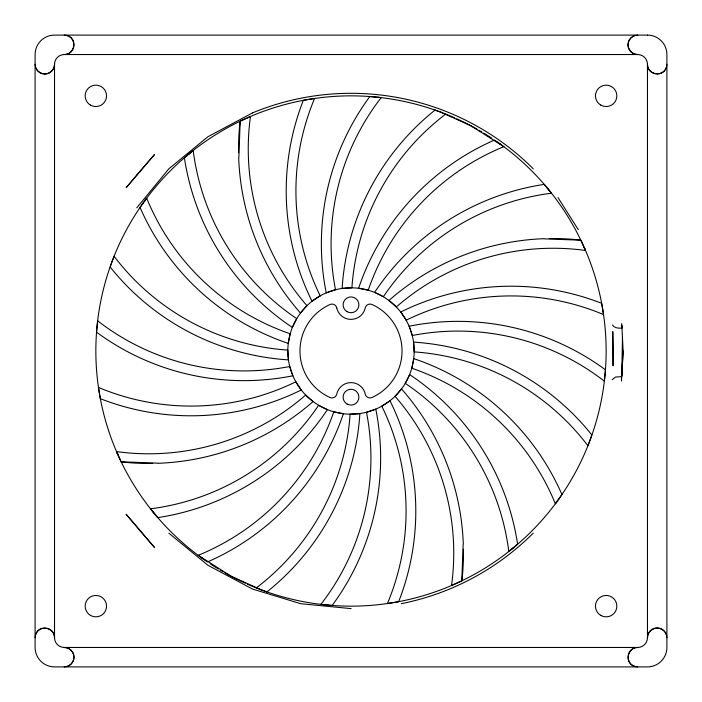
<?xml version="1.0" encoding="UTF-8"?>
<svg xmlns="http://www.w3.org/2000/svg" width="702" height="702" viewBox="0 0 702 702"><rect width="100%" height="100%" fill="white"/><g stroke="black" fill="none" stroke-linecap="round" stroke-linejoin="round"><path stroke-width="1.05" d="M621.761 375.544L622.49 336.741M238.855 157.669L240.198 121.165M461.802 580.835L463.144 544.331M621.832 375.544L623.13 351L621.744 323.675M621.472 381.002L623.13 351M96.551 332.037L97.639 320.814A238.715 238.715 0 0 0 289.75 366.488L292.883 375.772A248.438 248.438 0 0 1 96.543 332.169M605.449 369.963L604.361 381.186A238.715 238.715 0 0 0 412.25 335.512L409.117 326.228A248.438 248.438 0 0 1 605.457 369.831M621.367 379.466L621.507 378.764M290.189 333.871L288.276 343.392A248.438 248.438 0 0 1 140.049 207.467M411.811 368.129L413.724 358.608A248.438 248.438 0 0 1 561.951 494.533M110.451 265.926L114.093 256.265A238.715 238.715 0 0 0 287.829 350.105L288.452 359.889A248.438 248.438 0 0 1 110.091 266.953M591.549 436.074L587.907 445.735A238.715 238.715 0 0 0 414.171 351.895A63.18 63.18 0 0 0 320.191 295.84A238.715 238.715 0 0 1 314.584 98.464L305.993 99.851M292.532 327.071L296.735 318.638A238.715 238.715 0 0 1 193.199 150.5M409.468 374.938L405.265 383.362A238.715 238.715 0 0 1 508.801 551.5M35.662 634.476C38.742 624.359 55.054 627.263 54.537 637.741A9.723 9.723 0 0 0 64.259 647.463A9.723 9.723 0 0 1 73.982 657.177C73.982 661.24 71.306 664.908 67.524 666.338M666.338 67.524C663.258 77.641 646.946 74.737 647.463 64.259A9.723 9.723 0 0 0 637.741 54.537A9.723 9.723 0 0 1 628.018 44.823C628.018 40.76 630.694 37.092 634.476 35.662M140.339 207.046L146.683 198.175A238.715 238.715 0 0 0 290.207 333.783M561.661 494.954L555.361 503.773A238.715 238.715 0 0 0 411.793 368.217M142.137 204.449L145.753 199.429M556.247 502.571L559.863 497.551M146.069 198.999L144.761 200.772A255.151 255.151 0 0 1 375.535 97.034L381.186 97.639A238.715 238.715 0 0 0 335.512 289.75L326.228 292.883A248.438 248.438 0 0 1 369.831 96.543M555.931 503.001L557.239 501.228A255.151 255.151 0 0 1 326.465 604.966L321.077 604.387M136.785 207.836L168.875 168.778L207.932 136.723L252.501 112.934M612.144 379.668L615.531 377.053L621.946 376.649M306.695 305.958L300.482 313.057A248.438 248.438 0 0 1 238.706 158.231M395.305 396.042L401.518 388.943A248.438 248.438 0 0 1 463.294 543.769M184.486 157.669L184.389 157.757A248.438 248.438 0 0 0 292.383 327.422M517.514 544.331L517.611 544.243A248.438 248.438 0 0 0 409.617 374.578M184.766 157.432L188.768 154.071M517.234 544.568L508.906 551.421M190.356 152.773L188.636 154.177L193.094 150.579M511.644 549.227L513.364 547.823M312.1 301.211L319.866 296.025M389.9 400.789L382.134 405.975M320.103 295.884L320.191 295.84A63.18 63.18 0 0 0 318.638 405.265A238.715 238.715 0 0 1 150.5 508.801M381.897 406.116L381.809 406.16A238.715 238.715 0 0 1 387.416 603.536L396.007 602.149M240.532 120.998L250.465 116.488A238.715 238.715 0 0 0 306.967 305.695M461.468 581.002L451.535 585.512A238.715 238.715 0 0 0 395.033 396.305M303.457 100.316L305.133 100.009M398.543 601.684L396.867 601.991M622.218 328.053C618.743 328.413 614.557 328.229 612.416 324.991M544.331 238.855L580.835 240.198M121.165 461.802L157.669 463.144M369.963 96.551L380.168 97.525M332.037 605.449L322.358 604.536M351.14 608.634L300.781 603.711L252.448 589.039L207.889 565.25L168.849 533.195M320.875 604.369L320.875 604.369A238.715 238.715 0 0 0 366.488 412.25L375.772 409.117A248.438 248.438 0 0 1 332.169 605.457M368.129 290.189L358.608 288.276A248.438 248.438 0 0 1 494.533 140.049M333.871 411.811L343.392 413.724A248.438 248.438 0 0 1 207.467 561.951M435.17 110.135L440.426 112.039M266.83 591.865L261.574 589.961M441.655 112.504L440.277 111.978A255.151 255.151 0 0 0 377.983 97.28M260.345 589.496L261.723 590.022A255.151 255.151 0 0 0 324.017 604.72M445.279 113.908L440.277 111.978L470.788 125.719L503.72 146.604M256.721 588.092L261.723 590.022L231.212 576.281L198.28 555.396M374.938 292.532L383.362 296.735A238.715 238.715 0 0 1 551.5 193.199M327.071 409.468L318.638 405.265A63.18 63.18 0 0 0 414.171 351.895L413.548 342.111A248.438 248.438 0 0 1 591.909 435.047M67.524 35.662C77.641 38.742 74.737 55.054 64.259 54.537A9.723 9.723 0 0 0 54.537 64.259A9.723 9.723 0 0 1 44.823 73.982C40.76 73.982 37.092 71.306 35.662 67.524M634.476 666.338C624.359 663.258 627.263 646.946 637.741 647.463A9.723 9.723 0 0 0 647.463 637.741A9.723 9.723 0 0 1 657.177 628.018C661.24 628.018 664.908 630.694 666.338 634.476M494.954 140.339L500.895 144.524M207.046 561.661L201.105 557.476M497.551 142.137L499.227 143.322A255.151 255.151 0 0 1 583.213 245.261L584.652 248.49M204.449 559.863L202.773 558.678A255.151 255.151 0 0 1 118.787 456.739L117.348 453.51M396.042 306.695L388.943 300.482A248.438 248.438 0 0 1 543.769 238.706M305.958 395.305L313.057 401.518A248.438 248.438 0 0 1 158.231 463.294M544.331 184.486L544.243 184.389A248.438 248.438 0 0 0 374.578 292.383M157.669 517.514L157.757 517.611A248.438 248.438 0 0 0 327.422 409.617M544.568 184.766L544.945 185.214M157.055 516.786L157.432 517.234M545.436 185.784L551.421 193.094M156.564 516.216L150.579 508.906M546.612 187.18L549.227 190.356M155.388 514.82L152.773 511.644M400.789 312.1L405.975 319.866M301.211 389.9L296.025 382.134M622.49 327.15L621.639 325.202M557.976 197.578L578.281 229.651M406.116 320.103L406.16 320.191A238.715 238.715 0 0 1 603.536 314.584M295.884 381.897L295.84 381.809A238.715 238.715 0 0 1 98.464 387.416M581.002 240.532L585.275 249.921M120.998 461.468L116.514 451.597A238.715 238.715 0 0 0 305.695 395.033M585.099 249.517L584.222 247.508A255.151 255.151 0 0 1 604.966 375.535A255.151 255.151 0 0 1 558.678 499.227M116.901 452.483L117.778 454.492A255.151 255.151 0 0 1 143.322 202.773M585.486 250.403L585.512 250.465A238.715 238.715 0 0 0 396.305 306.967M603.387 313.531L601.658 303.334A248.438 248.438 0 0 0 400.728 312.03M98.613 388.469L100.342 398.666A248.438 248.438 0 0 0 301.272 389.97M64.259 35.1A9.723 9.723 0 0 1 73.982 44.823A9.723 9.723 0 0 1 64.259 54.537L637.741 54.537C632.546 54.616 627.948 50.017 628.018 44.823A9.723 9.723 0 0 1 637.741 35.1M35.1 64.259A9.723 9.723 0 0 0 44.823 73.982C50.017 74.052 54.616 69.454 54.537 64.259L54.537 637.741A9.723 9.723 0 0 0 44.823 628.018A9.723 9.723 0 0 0 35.1 637.741M666.9 637.741A9.723 9.723 0 0 0 657.177 628.018C651.982 627.948 647.384 632.546 647.463 637.741L647.463 64.259A9.723 9.723 0 0 0 657.177 73.982A9.723 9.723 0 0 0 666.9 64.259M637.741 666.9A9.723 9.723 0 0 1 628.018 657.177A9.723 9.723 0 0 1 637.741 647.463L64.259 647.463C69.454 647.384 74.052 651.982 73.982 657.177A9.723 9.723 0 0 1 64.259 666.9M247.262 584.108A255.151 255.151 0 0 0 256.265 587.907A238.715 238.715 0 0 0 350.105 414.171L359.889 413.548A248.438 248.438 0 0 1 266.953 591.909M245.279 583.213A255.151 255.151 0 0 1 224.973 572.85M223.087 571.77A255.151 255.151 0 0 1 220.279 570.121M218.419 568.997A255.151 255.151 0 0 1 210.17 563.759M454.738 117.892A255.151 255.151 0 0 0 445.735 114.093A238.715 238.715 0 0 0 351.895 287.829L342.111 288.452A248.438 248.438 0 0 1 435.047 110.091M456.721 118.787A255.151 255.151 0 0 1 477.027 129.15M478.913 130.23A255.151 255.151 0 0 1 481.721 131.879M483.581 133.003A255.151 255.151 0 0 1 491.83 138.241M368.217 290.207A238.715 238.715 0 0 1 503.825 146.683M333.783 411.793A238.715 238.715 0 0 1 198.175 555.317M152.782 463.434A248.438 248.438 0 0 1 121.218 461.916M312.03 301.272A248.438 248.438 0 0 1 303.334 100.342M549.218 238.566A248.438 248.438 0 0 1 580.782 240.084M389.97 400.728A248.438 248.438 0 0 1 398.666 601.658M238.566 152.782A248.438 248.438 0 0 1 240.084 121.218M463.434 549.218A248.438 248.438 0 0 1 461.916 580.782M533.213 533.169A257.66 257.66 0 0 1 401.325 603.667M252.483 112.89A257.66 257.66 0 0 1 533.283 168.831M613.092 351L613.083 365.768L612.776 331.625L613.092 351M136.758 175.131L126.176 187.662L154.528 154.501L136.758 175.131M647.463 35.1L54.537 35.1A19.437 19.437 0 0 0 35.1 54.537L35.1 647.463A19.437 19.437 0 0 0 54.537 666.9L647.463 666.9A19.437 19.437 0 0 0 666.9 647.463L666.9 54.537A19.437 19.437 0 0 0 647.463 35.1M154.528 547.507L126.176 514.338L154.528 547.507M336.749 307.897A14.584 14.584 0 0 0 365.251 307.897A4.861 4.861 0 0 1 372.007 304.493A51.027 51.027 0 0 1 372.007 397.507A4.861 4.861 0 0 1 365.251 394.103A14.584 14.584 0 0 0 336.749 394.103A4.861 4.861 0 0 1 329.993 397.507A51.027 51.027 0 0 1 329.993 304.493A4.861 4.861 0 0 1 336.749 307.897M347.051 404.01A7.897 7.897 0 0 0 358.897 397.174A7.897 7.897 0 0 0 347.051 390.33A7.897 7.897 0 0 0 347.051 404.01M347.051 311.67A7.897 7.897 0 0 0 358.897 304.826A7.897 7.897 0 0 0 347.051 297.99A7.897 7.897 0 0 0 347.051 311.67M90.505 105.107A10.688 10.688 0 0 0 106.546 95.849A10.688 10.688 0 0 0 90.505 86.592A10.688 10.688 0 0 0 90.505 105.107M600.807 615.408A10.688 10.688 0 0 0 616.839 606.151A10.688 10.688 0 0 0 600.807 596.893A10.688 10.688 0 0 0 600.807 615.408M600.807 105.107A10.688 10.688 0 0 0 616.839 95.849A10.688 10.688 0 0 0 600.807 86.592A10.688 10.688 0 0 0 600.807 105.107M90.505 615.408A10.688 10.688 0 0 0 106.546 606.151A10.688 10.688 0 0 0 90.505 596.893A10.688 10.688 0 0 0 90.505 615.408"/></g></svg>
